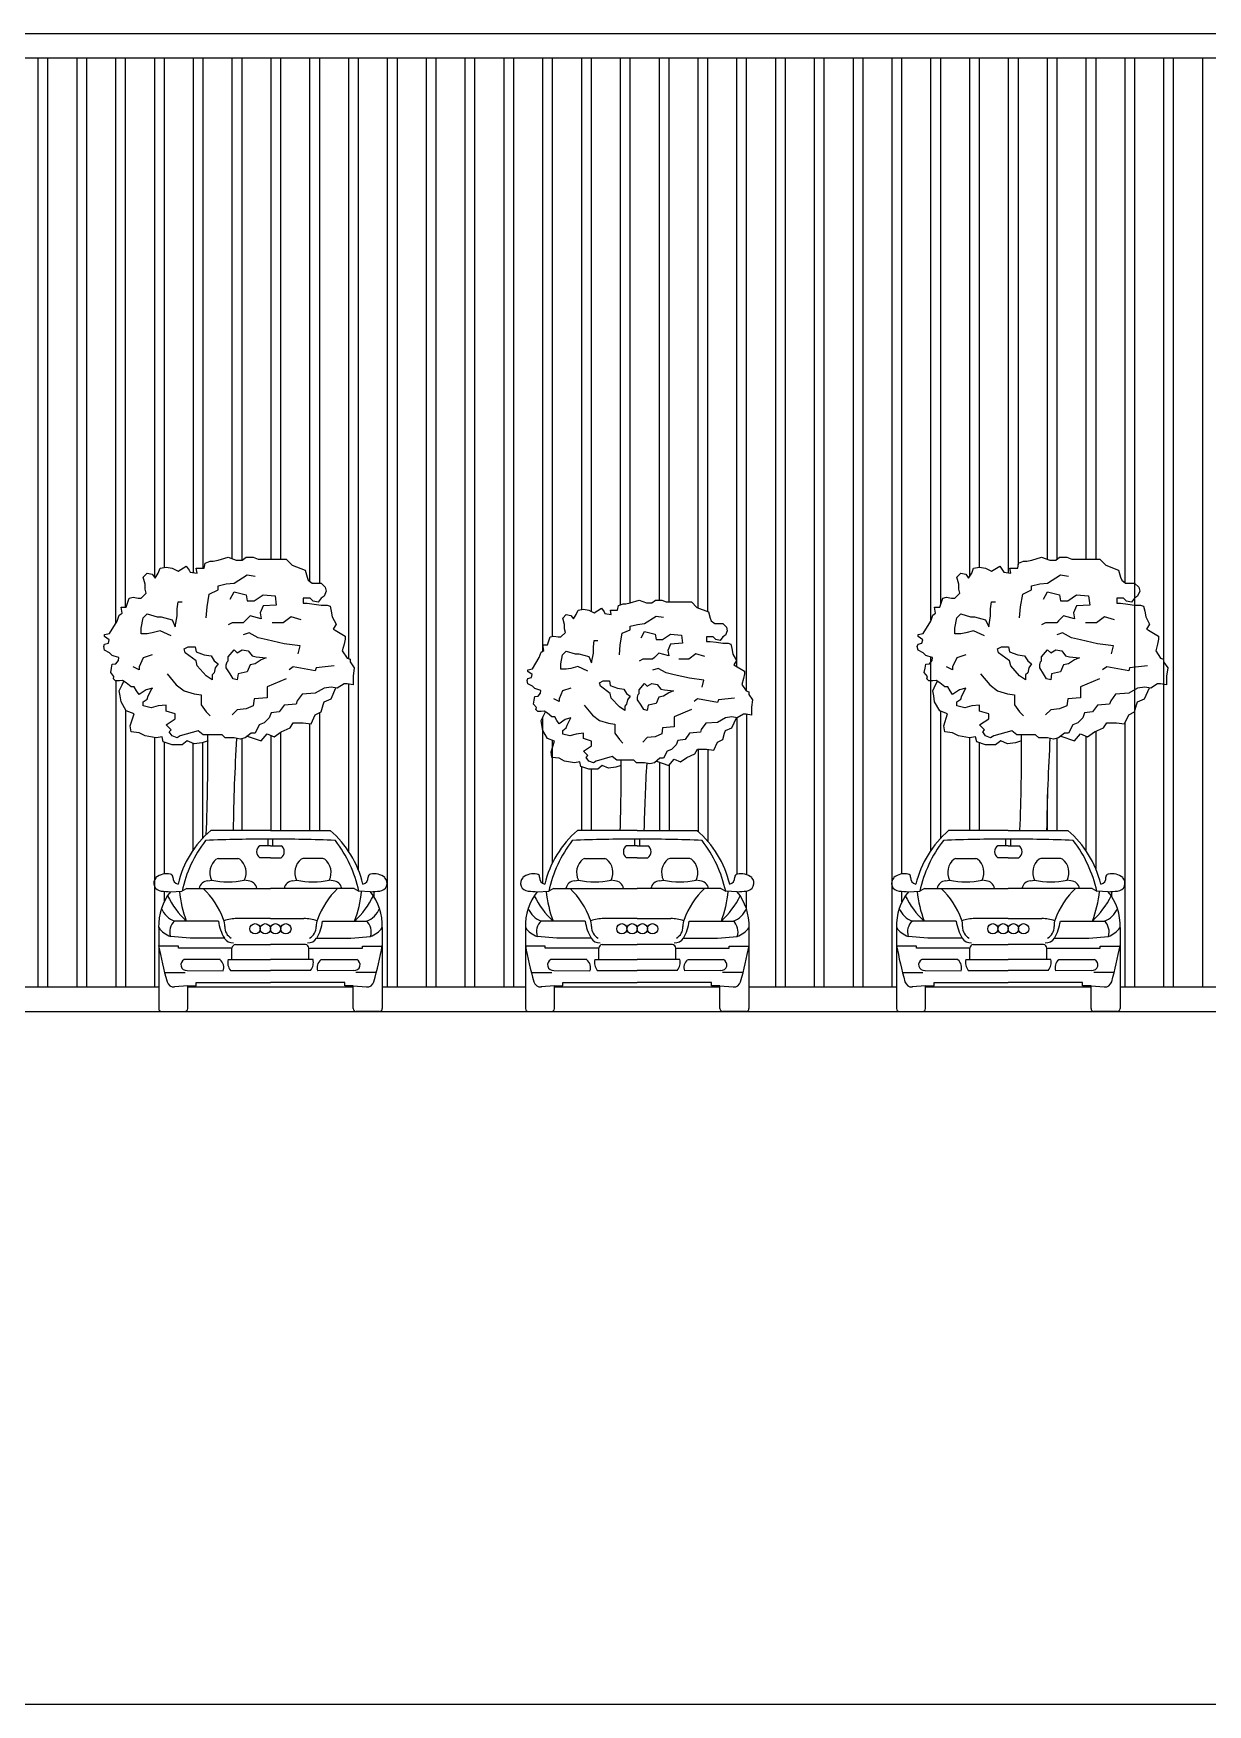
# Model space of a CAD drawing. Header units: inches. Extents: x 527079 to 698187, y -115864 to 63842.
# Drawn here: x 584618 to 594222, y 49203 to 62873 of the extents above; entities that cross this region are included whole.
import ezdxf

# ---------------------------------------------------------------- set-up
doc = ezdxf.new("R2010")
doc.units = ezdxf.units.IN
doc.header["$LTSCALE"] = 8
doc.header["$MEASUREMENT"] = 0
doc.layers.add('floor', color=177, linetype='Continuous')
doc.layers.add('walls', color=5, linetype='Continuous')

msp = doc.modelspace()

# ---------------------------------------------------------------- linework, layer by layer
at = {"layer": 'floor'}
for p, q in [((586557, 56353), (586069, 56353)), ((586557, 56353), (587045, 56353)), ((589557, 56353), (589069, 56353)), ((589557, 56353), (590045, 56353)), ((592592, 56353), (592104, 56353)), ((592592, 56353), (593081, 56353)), ((585643, 55559), (585643, 54896)), ((587471, 55559), (587471, 54896)), ((588643, 55559), (588643, 54896)), ((590471, 55559), (590471, 54896)), ((591678, 55559), (591678, 54896)), ((593507, 55559), (593507, 54896)), ((584471, 55073), (585643, 55073)), ((585880, 54896), (585880, 55082)), ((585880, 55073), (587234, 55073)), ((587234, 54896), (587234, 55082)), ((587471, 55073), (588643, 55073)), ((588880, 54896), (588880, 55082)), ((588880, 55073), (590234, 55073)), ((590234, 54896), (590234, 55082)), ((590471, 55073), (591678, 55073)), ((591916, 54896), (591916, 55082)), ((591916, 55073), (593269, 55073)), ((593269, 54896), (593269, 55082)), ((593507, 55073), (594678, 55073)), ((585666, 54873), (585857, 54873)), ((587448, 54873), (587257, 54873)), ((588666, 54873), (588857, 54873)), ((590448, 54873), (590257, 54873)), ((591701, 54873), (591892, 54873)), ((593483, 54873), (593293, 54873))]:
    msp.add_line(p, q, dxfattribs=at)
for points in [[(585591, 57517), (585539, 57504), (585539, 57504), (585482, 57464), (585462, 57494), (585443, 57528), (585417, 57528), (585378, 57561), (585346, 57580), (585321, 57577), (585289, 57577), (585273, 57593), (585276, 57612), (585250, 57644), (585257, 57680), (585263, 57712), (585292, 57715), (585314, 57744), (585318, 57769), (585279, 57779), (585263, 57785), (585241, 57807), (585199, 57827), (585193, 57859), (585199, 57878), (585231, 57884), (585238, 57913), (585199, 57939), (585199, 57955), (585241, 57964), (585303, 58066), (585319, 58115), (585344, 58131), (585336, 58180), (585376, 58180), (585401, 58254), (585434, 58262), (585475, 58254), (585499, 58254), (585540, 58295), (585532, 58327), (585532, 58368), (585515, 58425), (585548, 58458), (585589, 58450), (585614, 58417), (585638, 58458), (585654, 58499), (585704, 58507), (585753, 58499), (585802, 58475), (585867, 58515), (585892, 58483), (585900, 58466), (585957, 58458), (585949, 58499), (585998, 58499), (586014, 58499), (586022, 58540), (586063, 58556), (586088, 58556), (586129, 58564), (586211, 58589), (586276, 58564), (586292, 58564), (586325, 58564), (586358, 58589), (586415, 58589), (586456, 58573), (586521, 58573), (586587, 58573), (586628, 58573), (586685, 58573), (586734, 58524), (586840, 58483), (586857, 58425), (586865, 58401), (586897, 58376), (586971, 58376), (587004, 58344), (587012, 58311), (586996, 58270), (586971, 58254), (586947, 58221), (586906, 58229), (586881, 58254), (586824, 58254), (586824, 58213), (586857, 58213), (586914, 58205), (586971, 58197), (587020, 58197), (587045, 58188), (587053, 58148), (587061, 58099), (587094, 58041), (587069, 58000), (587086, 57992), (587167, 57943), (587167, 57919), (587159, 57878), (587143, 57821), (587184, 57763), (587208, 57755), (587208, 57731), (587241, 57682), (587233, 57616), (587233, 57567), (587233, 57543), (587184, 57551), (587159, 57551), (587102, 57518), (587053, 57526), (586996, 57518), (586922, 57477), (586816, 57469), (586775, 57412), (586767, 57387), (586668, 57379), (586628, 57322), (586562, 57314), (586546, 57273), (586505, 57232), (586464, 57216), (586431, 57150), (586399, 57150), (586350, 57110), (586309, 57101), (586260, 57110), (586186, 57110), (586161, 57134), (586088, 57134), (586006, 57134), (585965, 57167), (585818, 57126), (585793, 57110), (585753, 57126), (585728, 57159), (585744, 57175), (585704, 57216), (585777, 57265), (585777, 57306), (585704, 57330), (585704, 57379), (585638, 57371), (585581, 57355), (585515, 57371), (585515, 57404), (585548, 57428), (585556, 57453), (585589, 57518)], [(592246, 57517), (592193, 57504), (592193, 57504), (592137, 57464), (592117, 57494), (592097, 57528), (592072, 57528), (592033, 57561), (592001, 57580), (591975, 57577), (591943, 57577), (591927, 57593), (591931, 57612), (591905, 57644), (591911, 57680), (591918, 57712), (591947, 57715), (591969, 57744), (591972, 57769), (591934, 57779), (591918, 57785), (591895, 57807), (591854, 57827), (591847, 57859), (591854, 57878), (591886, 57884), (591892, 57913), (591854, 57939), (591854, 57955), (591895, 57964), (591958, 58066), (591974, 58115), (591998, 58131), (591990, 58180), (592031, 58180), (592056, 58254), (592088, 58262), (592129, 58254), (592154, 58254), (592195, 58295), (592187, 58327), (592187, 58368), (592170, 58425), (592203, 58458), (592244, 58450), (592268, 58417), (592293, 58458), (592309, 58499), (592358, 58507), (592407, 58499), (592456, 58475), (592522, 58515), (592546, 58483), (592555, 58466), (592612, 58458), (592604, 58499), (592653, 58499), (592669, 58499), (592677, 58540), (592718, 58556), (592743, 58556), (592784, 58564), (592865, 58589), (592931, 58564), (592947, 58564), (592980, 58564), (593012, 58589), (593070, 58589), (593111, 58573), (593176, 58573), (593241, 58573), (593282, 58573), (593340, 58573), (593389, 58524), (593495, 58483), (593511, 58425), (593520, 58401), (593552, 58376), (593626, 58376), (593659, 58344), (593667, 58311), (593650, 58270), (593626, 58254), (593601, 58221), (593560, 58229), (593536, 58254), (593479, 58254), (593479, 58213), (593511, 58213), (593569, 58205), (593626, 58197), (593675, 58197), (593699, 58188), (593708, 58148), (593716, 58099), (593748, 58041), (593724, 58000), (593740, 57992), (593822, 57943), (593822, 57919), (593814, 57878), (593798, 57821), (593838, 57763), (593863, 57755), (593863, 57731), (593896, 57682), (593887, 57616), (593887, 57567), (593887, 57543), (593838, 57551), (593814, 57551), (593757, 57518), (593708, 57526), (593650, 57518), (593577, 57477), (593470, 57469), (593430, 57412), (593421, 57387), (593323, 57379), (593282, 57322), (593217, 57314), (593201, 57273), (593160, 57232), (593119, 57216), (593086, 57150), (593053, 57150), (593004, 57110), (592963, 57101), (592914, 57110), (592841, 57110), (592816, 57134), (592743, 57134), (592661, 57134), (592620, 57167), (592473, 57126), (592448, 57110), (592407, 57126), (592383, 57159), (592399, 57175), (592358, 57216), (592432, 57265), (592432, 57306), (592358, 57330), (592358, 57379), (592293, 57371), (592236, 57355), (592170, 57371), (592170, 57404), (592203, 57428), (592211, 57453), (592244, 57518)], [(589015, 57273), (588968, 57261), (588968, 57261), (588918, 57225), (588900, 57252), (588882, 57282), (588859, 57282), (588824, 57312), (588795, 57330), (588772, 57327), (588743, 57327), (588729, 57341), (588732, 57358), (588709, 57387), (588715, 57419), (588720, 57448), (588746, 57451), (588767, 57476), (588769, 57499), (588735, 57508), (588720, 57514), (588700, 57534), (588663, 57551), (588657, 57580), (588663, 57597), (588692, 57603), (588697, 57629), (588663, 57652), (588663, 57666), (588700, 57675), (588756, 57767), (588771, 57811), (588793, 57825), (588786, 57870), (588822, 57870), (588844, 57936), (588874, 57943), (588911, 57936), (588933, 57936), (588970, 57973), (588962, 58002), (588962, 58039), (588948, 58090), (588977, 58120), (589014, 58112), (589036, 58083), (589058, 58120), (589073, 58156), (589117, 58164), (589161, 58156), (589205, 58134), (589264, 58171), (589286, 58142), (589293, 58127), (589345, 58120), (589338, 58156), (589382, 58156), (589396, 58156), (589404, 58193), (589441, 58208), (589463, 58208), (589500, 58215), (589573, 58237), (589632, 58215), (589647, 58215), (589676, 58215), (589706, 58237), (589757, 58237), (589794, 58223), (589853, 58223), (589912, 58223), (589948, 58223), (590000, 58223), (590044, 58178), (590140, 58142), (590155, 58090), (590162, 58068), (590191, 58046), (590258, 58046), (590287, 58017), (590294, 57987), (590280, 57950), (590258, 57936), (590235, 57906), (590199, 57914), (590177, 57936), (590125, 57936), (590125, 57899), (590155, 57899), (590206, 57892), (590258, 57884), (590302, 57884), (590324, 57877), (590331, 57840), (590339, 57796), (590368, 57744), (590346, 57708), (590361, 57700), (590434, 57656), (590434, 57634), (590427, 57597), (590412, 57546), (590449, 57494), (590471, 57487), (590471, 57465), (590500, 57421), (590493, 57362), (590493, 57318), (590493, 57296), (590449, 57303), (590427, 57303), (590375, 57274), (590331, 57281), (590280, 57274), (590213, 57237), (590118, 57230), (590081, 57178), (590074, 57156), (589985, 57149), (589948, 57097), (589890, 57090), (589875, 57053), (589838, 57016), (589801, 57001), (589772, 56943), (589742, 56943), (589698, 56906), (589661, 56898), (589617, 56906), (589551, 56906), (589529, 56928), (589463, 56928), (589389, 56928), (589352, 56957), (589220, 56921), (589198, 56906), (589161, 56921), (589139, 56950), (589154, 56965), (589117, 57001), (589183, 57046), (589183, 57082), (589117, 57104), (589117, 57149), (589058, 57141), (589006, 57127), (588948, 57141), (588948, 57171), (588977, 57193), (588984, 57215), (589014, 57274)]]:
    msp.add_lwpolyline(points, close=True, dxfattribs=at)
for points in [[(586047, 57087), (585998, 57069), (585932, 57061), (585875, 57086), (585834, 57053), (585752, 57053), (585679, 57078), (585671, 57119), (585622, 57110), (585532, 57127), (585483, 57151), (585417, 57159), (585409, 57208), (585442, 57307), (585376, 57331), (585335, 57405), (585327, 57454), (585319, 57494), (585343, 57544), (585358, 57573)], [(592701, 57087), (592652, 57069), (592587, 57061), (592530, 57086), (592489, 57053), (592407, 57053), (592334, 57078), (592325, 57119), (592276, 57110), (592186, 57127), (592137, 57151), (592072, 57159), (592064, 57208), (592096, 57307), (592031, 57331), (591990, 57405), (591982, 57454), (591974, 57494), (591998, 57544), (592013, 57573)], [(586367, 57124), (586480, 57086), (586529, 57143), (586586, 57119), (586644, 57159), (586717, 57192), (586742, 57233), (586824, 57233), (586889, 57225), (586922, 57298), (586971, 57323), (586987, 57380), (586995, 57405), (587053, 57429), (587093, 57519), (587094, 57520)], [(593021, 57124), (593135, 57086), (593184, 57143), (593241, 57119), (593298, 57159), (593372, 57192), (593397, 57233), (593478, 57233), (593544, 57225), (593577, 57298), (593626, 57323), (593642, 57380), (593650, 57405), (593707, 57429), (593748, 57519), (593749, 57520)], [(589425, 56885), (589382, 56870), (589323, 56862), (589271, 56884), (589234, 56855), (589161, 56855), (589095, 56877), (589087, 56914), (589043, 56907), (588962, 56921), (588918, 56943), (588859, 56951), (588852, 56995), (588881, 57083), (588822, 57105), (588785, 57171), (588778, 57216), (588771, 57252), (588793, 57296), (588806, 57323)], [(589714, 56919), (589816, 56884), (589860, 56936), (589911, 56914), (589963, 56951), (590029, 56980), (590051, 57017), (590125, 57017), (590184, 57010), (590213, 57076), (590257, 57098), (590272, 57149), (590279, 57171), (590331, 57193), (590368, 57274), (590368, 57275)]]:
    msp.add_lwpolyline(points, dxfattribs=at)
for centre, radius, start, end in [((567861, 57046), 18185, 357.7079, 0.2761), ((603225, 56108), 16975, 176.6289, 179.1741), ((574516, 57046), 18185, 357.8142, 0.2761), ((609879, 56108), 16975, 176.6289, 179.1741), ((573059, 56849), 16367, 358.2626, 0.2761), ((604886, 56005), 15278, 176.6289, 178.6939), ((586613, 55720), 835, 130.6959, 166.5743), ((586501, 55720), 835, 13.4257, 49.3041), ((589613, 55720), 835, 130.6959, 166.5743), ((589501, 55720), 835, 13.4257, 49.3041), ((592649, 55720), 835, 130.6959, 166.5743), ((592536, 55720), 835, 13.4257, 49.3041), ((585668, 55922), 65.2, 136.7558, 266.4468), ((585713, 55849), 150, 79.8953, 128.1966), ((585735, 55973), 23.3, 352.9972, 79.8953), ((585809, 55964), 50.9, 172.9972, 261.3731), ((587305, 55964), 50.9, 278.6269, 7.0028), ((587379, 55973), 23.3, 100.1047, 187.0028), ((587401, 55849), 150, 51.8034, 100.1047), ((587446, 55922), 65.2, 273.5532, 43.2442), ((588668, 55922), 65.2, 136.7558, 266.4468), ((588713, 55849), 150, 79.8953, 128.1966), ((588735, 55973), 23.3, 352.9972, 79.8953), ((588809, 55964), 50.9, 172.9972, 261.3731), ((590305, 55964), 50.9, 278.6269, 7.0028), ((590379, 55973), 23.3, 100.1047, 187.0028), ((590401, 55849), 150, 51.8034, 100.1047), ((590446, 55922), 65.2, 273.5532, 43.2442), ((591703, 55922), 65.2, 136.7558, 266.4468), ((591748, 55849), 150, 79.8953, 128.1966), ((591770, 55973), 23.3, 352.9972, 79.8953), ((591844, 55964), 50.9, 172.9972, 261.3731), ((593341, 55964), 50.9, 278.6269, 7.0028), ((593414, 55973), 23.3, 100.1047, 187.0028), ((593437, 55849), 150, 51.8034, 100.1047), ((593482, 55922), 65.2, 273.5532, 43.2442), ((586088, 55574), 446, 141.4951, 181.9889), ((587225, 80991), 25183, 266.4468, 266.6189), ((585890, 80991), 25183, 273.3811, 273.5532), ((587026, 55574), 446, 358.0111, 38.5049), ((589088, 55574), 446, 141.4951, 181.9889), ((590225, 80991), 25183, 266.4468, 266.6189), ((588890, 80991), 25183, 273.3811, 273.5532), ((590026, 55574), 446, 358.0111, 38.5049), ((592124, 55574), 446, 141.4951, 181.9889), ((593260, 80991), 25183, 266.4468, 266.6189), ((591925, 80991), 25183, 273.3811, 273.5532), ((593061, 55574), 446, 358.0111, 38.5049), ((585666, 54896), 23.3, 180, 270), ((585857, 54896), 23.3, 270, 0), ((587257, 54896), 23.3, 180, 270), ((587448, 54896), 23.3, 270, 0), ((588666, 54896), 23.3, 180, 270), ((588857, 54896), 23.3, 270, 0), ((590257, 54896), 23.3, 180, 270), ((590448, 54896), 23.3, 270, 0), ((591701, 54896), 23.3, 180, 270), ((591892, 54896), 23.3, 270, 0), ((593293, 54896), 23.3, 180, 270), ((593483, 54896), 23.3, 270, 0)]:
    msp.add_arc(centre, radius, start, end, dxfattribs=at)
at = {"layer": 'walls', "color": 18, "true_color": 0x000000}
for p, q in [((552987, 62873), (653187, 62873)), ((552987, 62673), (653187, 62673)), ((584658, 55073), (584658, 62673)), ((584737, 55073), (584737, 62673)), ((584975, 55073), (584975, 62673)), ((585055, 55073), (585055, 62673)), ((585293, 58049), (585293, 62673)), ((585372, 58180), (585372, 62673)), ((585610, 58422), (585610, 62673)), ((585690, 58505), (585690, 62673)), ((585928, 58462), (585928, 62673)), ((586007, 58499), (586007, 62673)), ((586245, 58576), (586245, 62673)), ((586325, 58564), (586325, 62673)), ((586325, 58564), (586325, 62673)), ((586563, 58573), (586563, 62673)), ((586642, 58573), (586642, 62673)), ((586880, 58389), (586880, 62673)), ((586960, 58376), (586960, 62673)), ((587198, 57759), (587198, 62673)), ((587277, 56027), (587277, 62673)), ((587515, 55073), (587515, 62673)), ((587595, 55073), (587595, 62673)), ((587833, 55073), (587833, 62673)), ((587912, 55073), (587912, 62673)), ((588150, 55073), (588150, 62673)), ((588230, 55073), (588230, 62673)), ((588468, 55073), (588468, 62673)), ((588547, 55073), (588547, 62673)), ((588785, 57820), (588785, 62673)), ((588865, 57941), (588865, 62673)), ((589103, 58161), (589103, 62673)), ((589182, 58146), (589182, 62673)), ((589420, 58200), (589420, 62673)), ((589500, 58215), (589500, 62673)), ((589738, 58237), (589738, 62673)), ((589817, 58223), (589817, 62673)), ((590055, 58174), (590055, 62673)), ((590135, 58144), (590135, 62673)), ((590373, 57693), (590373, 62673)), ((590452, 57493), (590452, 62673)), ((590690, 55073), (590690, 62673)), ((590770, 55073), (590770, 62673)), ((591008, 55073), (591008, 62673)), ((591087, 55073), (591087, 62673)), ((591325, 55073), (591325, 62673)), ((591405, 55073), (591405, 62673)), ((591643, 55073), (591643, 62673)), ((591722, 55996), (591722, 62673)), ((591960, 58074), (591960, 62673)), ((591960, 58074), (591960, 62673)), ((592040, 58206), (592040, 62673)), ((592040, 58206), (592040, 62673)), ((592278, 58433), (592278, 62673)), ((592278, 58433), (592278, 62673)), ((592357, 58507), (592357, 62673)), ((592357, 58507), (592357, 62673)), ((592595, 58461), (592595, 62673)), ((592675, 58527), (592675, 62673)), ((592913, 58571), (592913, 62673)), ((592992, 58574), (592992, 62673)), ((592992, 58574), (592992, 62673)), ((593230, 58573), (593230, 62673)), ((593310, 58573), (593310, 62673)), ((593548, 58380), (593548, 62673)), ((593627, 58375), (593627, 62673)), ((593627, 55073), (593627, 62673)), ((593865, 55073), (593865, 62673)), ((593945, 55073), (593945, 62673)), ((594183, 55073), (594183, 62673)), ((591960, 56192), (591960, 57772)), ((585293, 57577), (585293, 55073)), ((587198, 56180), (587198, 57549)), ((585372, 57338), (585372, 55073)), ((586960, 56353), (586960, 57317)), ((588785, 55919), (588785, 57281)), ((590452, 57303), (590452, 55989)), ((592040, 56291), (592040, 57328)), ((586642, 56353), (586642, 57158)), ((586880, 56353), (586880, 57226)), ((590373, 57274), (590373, 55995)), ((593310, 56034), (593310, 57164)), ((593548, 55073), (593548, 57234)), ((585608, 57113), (585608, 55073)), ((585687, 57075), (585687, 55996)), ((585923, 57065), (585923, 56189)), ((586002, 57071), (586002, 56289)), ((586325, 56353), (586325, 57105)), ((586563, 56353), (586563, 57129)), ((588865, 56089), (588865, 57089)), ((590055, 57017), (590055, 56344)), ((590135, 57016), (590135, 56263)), ((592278, 56353), (592278, 57111)), ((592357, 56353), (592357, 57070)), ((592992, 56353), (592992, 57107)), ((593230, 56184), (593230, 57123)), ((589103, 56353), (589103, 56874)), ((589738, 56911), (589738, 56353)), ((589817, 56886), (589817, 56353)), ((589182, 56353), (589182, 56855)), ((592913, 56353), (592913, 56646)), ((586557, 56227), (586470, 56227)), ((586537, 56227), (586538, 56280)), ((586557, 56227), (586644, 56227)), ((586577, 56227), (586577, 56280)), ((589557, 56227), (589470, 56227)), ((589537, 56227), (589538, 56280)), ((589557, 56227), (589644, 56227)), ((589577, 56227), (589577, 56280)), ((592592, 56227), (592506, 56227)), ((592572, 56227), (592573, 56280)), ((592592, 56227), (592679, 56227)), ((592612, 56227), (592612, 56280)), ((586129, 56124), (586291, 56124)), ((586557, 56130), (586470, 56130)), ((586557, 56130), (586644, 56130)), ((586986, 56124), (586823, 56124)), ((589129, 56124), (589291, 56124)), ((589557, 56130), (589470, 56130)), ((589557, 56130), (589644, 56130)), ((589986, 56124), (589823, 56124)), ((592164, 56124), (592326, 56124)), ((592592, 56130), (592506, 56130)), ((592592, 56130), (592679, 56130)), ((593021, 56124), (592859, 56124)), ((586045, 55941), (586077, 55946)), ((586375, 55941), (586343, 55946)), ((586739, 55941), (586771, 55946)), ((587070, 55941), (587038, 55946)), ((589045, 55941), (589077, 55946)), ((589375, 55941), (589343, 55946)), ((589739, 55941), (589771, 55946)), ((590070, 55941), (590038, 55946)), ((592080, 55941), (592112, 55946)), ((592410, 55941), (592378, 55946)), ((592775, 55941), (592807, 55946)), ((593105, 55941), (593073, 55946)), ((585610, 55073), (585610, 55891)), ((585687, 55855), (585687, 55769)), ((585690, 55774), (585690, 55855)), ((585739, 55852), (585833, 55856)), ((585872, 55878), (585833, 55856)), ((585872, 55878), (586557, 55878)), ((587242, 55878), (586557, 55878)), ((587242, 55878), (587281, 55856)), ((587375, 55852), (587281, 55856)), ((587404, 55810), (587404, 55854)), ((588739, 55852), (588833, 55856)), ((588872, 55878), (588833, 55856)), ((588872, 55878), (589557, 55878)), ((590242, 55878), (589557, 55878)), ((590242, 55878), (590281, 55856)), ((590375, 55852), (590281, 55856)), ((590452, 55705), (590452, 55857)), ((591722, 55768), (591722, 55855)), ((591775, 55852), (591868, 55856)), ((591907, 55878), (591868, 55856)), ((591907, 55878), (592592, 55878)), ((593278, 55878), (592592, 55878)), ((593278, 55878), (593316, 55856)), ((593410, 55852), (593316, 55856)), ((593440, 55810), (593440, 55854)), ((586132, 55611), (585772, 55611)), ((586557, 55633), (586283, 55633)), ((586557, 55633), (586831, 55633)), ((586983, 55611), (587342, 55611)), ((589132, 55611), (588772, 55611)), ((589557, 55633), (589283, 55633)), ((589557, 55633), (589831, 55633)), ((589983, 55611), (590342, 55611)), ((592167, 55611), (591807, 55611)), ((592592, 55633), (592318, 55633)), ((592592, 55633), (592867, 55633)), ((593018, 55611), (593377, 55611)), ((585805, 55407), (585643, 55407)), ((585899, 55473), (585739, 55486)), ((585805, 55390), (585805, 55407)), ((586242, 55390), (585805, 55390)), ((586180, 55473), (585899, 55473)), ((586242, 55298), (586242, 55390)), ((586270, 55419), (586557, 55419)), ((586844, 55419), (586557, 55419)), ((586872, 55298), (586872, 55390)), ((586872, 55390), (587309, 55390)), ((586935, 55473), (587215, 55473)), ((587215, 55473), (587375, 55486)), ((587309, 55390), (587309, 55407)), ((587309, 55407), (587471, 55407)), ((588805, 55407), (588643, 55407)), ((588899, 55473), (588739, 55486)), ((588805, 55390), (588805, 55407)), ((589242, 55390), (588805, 55390)), ((589180, 55473), (588899, 55473)), ((589242, 55298), (589242, 55390)), ((589270, 55419), (589557, 55419)), ((589844, 55419), (589557, 55419)), ((589872, 55298), (589872, 55390)), ((589872, 55390), (590309, 55390)), ((589935, 55473), (590215, 55473)), ((590215, 55473), (590375, 55486)), ((590309, 55390), (590309, 55407)), ((590309, 55407), (590471, 55407)), ((591841, 55407), (591678, 55407)), ((591935, 55473), (591774, 55486)), ((591841, 55390), (591841, 55407)), ((592278, 55390), (591841, 55390)), ((592215, 55473), (591935, 55473)), ((592278, 55298), (592278, 55390)), ((592305, 55419), (592592, 55419)), ((592880, 55419), (592592, 55419)), ((592907, 55298), (592907, 55390)), ((592907, 55390), (593344, 55390)), ((592970, 55473), (593250, 55473)), ((593250, 55473), (593411, 55486)), ((593344, 55390), (593344, 55407)), ((593344, 55407), (593507, 55407)), ((586145, 55296), (585851, 55296)), ((586209, 55298), (586557, 55298)), ((586905, 55298), (586557, 55298)), ((586970, 55296), (587263, 55296)), ((589145, 55296), (588851, 55296)), ((589209, 55298), (589557, 55298)), ((589905, 55298), (589557, 55298)), ((589970, 55296), (590263, 55296)), ((592180, 55296), (591887, 55296)), ((592244, 55298), (592592, 55298)), ((592940, 55298), (592592, 55298)), ((593005, 55296), (593298, 55296)), ((585691, 55191), (585859, 55191)), ((585875, 55207), (586170, 55204)), ((585949, 55108), (586557, 55108)), ((585949, 55082), (585949, 55108)), ((586229, 55207), (586557, 55207)), ((586885, 55207), (586557, 55207)), ((587165, 55108), (586557, 55108)), ((587239, 55207), (586944, 55204)), ((587165, 55082), (587165, 55108)), ((587423, 55191), (587255, 55191)), ((588691, 55191), (588859, 55191)), ((588875, 55207), (589170, 55204)), ((588949, 55108), (589557, 55108)), ((588949, 55082), (588949, 55108)), ((589229, 55207), (589557, 55207)), ((589885, 55207), (589557, 55207)), ((590165, 55108), (589557, 55108)), ((590239, 55207), (589944, 55204)), ((590165, 55082), (590165, 55108)), ((590423, 55191), (590255, 55191)), ((591726, 55191), (591894, 55191)), ((591911, 55207), (592206, 55204)), ((591985, 55108), (592592, 55108)), ((591985, 55082), (591985, 55108)), ((592265, 55207), (592592, 55207)), ((592920, 55207), (592592, 55207)), ((593200, 55108), (592592, 55108)), ((593274, 55207), (592979, 55204)), ((593200, 55082), (593200, 55108)), ((593458, 55191), (593291, 55191)), ((585880, 55082), (585772, 55073)), ((585880, 55082), (585949, 55082)), ((587234, 55082), (587165, 55082)), ((587234, 55082), (587342, 55073)), ((588880, 55082), (588772, 55073)), ((588880, 55082), (588949, 55082)), ((590234, 55082), (590165, 55082)), ((590234, 55082), (590342, 55073)), ((591916, 55082), (591807, 55073)), ((591916, 55082), (591985, 55082)), ((593269, 55082), (593200, 55082)), ((593269, 55082), (593377, 55073)), ((527079, 54873), (698187, 54873))]:
    msp.add_line(p, q, dxfattribs=at)
at = {"layer": 'walls'}
msp.add_line((698187, 49203), (532987, 49203), dxfattribs=at)
at = {"layer": 'walls', "color": 18, "true_color": 0x000000}
for points in [[(586030, 58091), (586039, 58181), (586055, 58287), (586129, 58320), (586129, 58353), (586194, 58369), (586259, 58377), (586366, 58443), (586431, 58434)], [(592685, 58091), (592693, 58181), (592710, 58287), (592783, 58320), (592783, 58353), (592849, 58369), (592914, 58377), (593020, 58443), (593086, 58434)], [(586227, 58246), (586259, 58304), (586358, 58279), (586366, 58230), (586423, 58230), (586497, 58279), (586595, 58271), (586603, 58197), (586497, 58189), (586472, 58132), (586480, 58083), (586390, 58108), (586349, 58067), (586333, 58050), (586243, 58050), (586210, 58034)], [(592881, 58246), (592914, 58304), (593012, 58279), (593020, 58230), (593078, 58230), (593151, 58279), (593249, 58271), (593258, 58197), (593151, 58189), (593127, 58132), (593135, 58083), (593045, 58108), (593004, 58067), (592988, 58050), (592898, 58050), (592865, 58034)], [(585744, 57944), (585654, 57985), (585589, 57969), (585548, 57960), (585499, 57960), (585499, 58009), (585515, 58091), (585548, 58124), (585630, 58099), (585662, 58099), (585752, 58075), (585777, 58018), (585793, 58108), (585793, 58165), (585801, 58222), (585834, 58222)], [(586807, 58075), (586726, 58099), (586660, 58050), (586570, 58050)], [(589411, 57789), (589418, 57870), (589433, 57966), (589499, 57995), (589499, 58025), (589558, 58039), (589617, 58047), (589713, 58106), (589772, 58098)], [(592399, 57944), (592309, 57985), (592244, 57969), (592203, 57960), (592154, 57960), (592154, 58009), (592170, 58091), (592203, 58124), (592284, 58099), (592317, 58099), (592407, 58075), (592432, 58018), (592448, 58108), (592448, 58165), (592456, 58222), (592489, 58222)], [(593462, 58075), (593380, 58099), (593315, 58050), (593225, 58050)], [(586783, 57797), (586799, 57862), (586668, 57879), (586529, 57911), (586456, 57928), (586382, 57969), (586333, 57952)], [(589588, 57929), (589617, 57981), (589705, 57959), (589713, 57914), (589764, 57914), (589830, 57959), (589919, 57951), (589926, 57885), (589830, 57878), (589808, 57826), (589816, 57782), (589735, 57804), (589698, 57767), (589683, 57753), (589602, 57753), (589573, 57738)], [(593437, 57797), (593454, 57862), (593323, 57879), (593184, 57911), (593110, 57928), (593037, 57969), (592988, 57952)], [(589153, 57657), (589072, 57694), (589014, 57679), (588977, 57672), (588933, 57672), (588933, 57716), (588947, 57789), (588977, 57819), (589050, 57797), (589080, 57797), (589161, 57775), (589183, 57723), (589198, 57804), (589198, 57856), (589205, 57907), (589234, 57907)], [(585589, 57789), (585515, 57764), (585483, 57691), (585483, 57666), (585433, 57691)], [(587077, 57699), (586930, 57682), (586922, 57658), (586742, 57691), (586709, 57666)], [(590110, 57775), (590037, 57797), (589978, 57753), (589897, 57753)], [(592244, 57789), (592170, 57764), (592137, 57691), (592137, 57666), (592088, 57691)], [(593732, 57699), (593585, 57682), (593577, 57658), (593397, 57691), (593364, 57666)], [(585711, 57633), (585785, 57544), (585850, 57494), (585932, 57470), (585990, 57462), (585990, 57380), (586030, 57323), (586063, 57290)], [(586685, 57593), (586529, 57527), (586529, 57437), (586423, 57429), (586415, 57372), (586358, 57347), (586284, 57339), (586243, 57298)], [(590088, 57524), (590103, 57583), (589985, 57598), (589860, 57627), (589794, 57642), (589727, 57679), (589683, 57664)], [(592366, 57633), (592440, 57544), (592505, 57494), (592587, 57470), (592644, 57462), (592644, 57380), (592685, 57323), (592718, 57290)], [(593339, 57593), (593184, 57527), (593184, 57437), (593078, 57429), (593070, 57372), (593012, 57347), (592939, 57339), (592898, 57298)], [(589014, 57517), (588947, 57495), (588918, 57429), (588918, 57407), (588874, 57429)], [(590353, 57436), (590221, 57422), (590213, 57399), (590051, 57429), (590022, 57407)], [(589124, 57377), (589190, 57296), (589249, 57252), (589323, 57230), (589374, 57223), (589374, 57149), (589411, 57098), (589440, 57068)], [(590000, 57341), (589860, 57282), (589860, 57201), (589764, 57193), (589757, 57142), (589705, 57120), (589639, 57113), (589602, 57076)]]:
    msp.add_lwpolyline(points, dxfattribs=at)
for points in [[(586030, 57617), (585957, 57699), (585949, 57740), (585859, 57805), (585850, 57838), (585883, 57854), (585940, 57854), (585949, 57813), (586014, 57789), (586071, 57781), (586096, 57740), (586129, 57715), (586104, 57682), (586096, 57642), (586079, 57625), (586079, 57584)], [(586210, 57740), (586210, 57772), (586259, 57830), (586284, 57805), (586325, 57830), (586374, 57821), (586407, 57781), (586439, 57772), (586521, 57764), (586480, 57748), (586431, 57715), (586390, 57707), (586366, 57650), (586292, 57633), (586284, 57584), (586251, 57593), (586227, 57633), (586194, 57682), (586194, 57707), (586202, 57732)], [(592685, 57617), (592612, 57699), (592603, 57740), (592513, 57805), (592505, 57838), (592538, 57854), (592595, 57854), (592603, 57813), (592669, 57789), (592726, 57781), (592751, 57740), (592783, 57715), (592759, 57682), (592751, 57642), (592734, 57625), (592734, 57584)], [(592865, 57740), (592865, 57772), (592914, 57830), (592939, 57805), (592980, 57830), (593029, 57821), (593061, 57781), (593094, 57772), (593176, 57764), (593135, 57748), (593086, 57715), (593045, 57707), (593020, 57650), (592947, 57633), (592939, 57584), (592906, 57593), (592881, 57633), (592849, 57682), (592849, 57707), (592857, 57732)], [(589411, 57363), (589345, 57436), (589337, 57473), (589256, 57532), (589249, 57561), (589279, 57576), (589330, 57576), (589337, 57539), (589396, 57517), (589448, 57510), (589470, 57473), (589499, 57451), (589477, 57422), (589470, 57385), (589455, 57370), (589455, 57333)], [(589573, 57473), (589573, 57502), (589617, 57554), (589639, 57532), (589676, 57554), (589720, 57547), (589750, 57510), (589779, 57502), (589853, 57495), (589816, 57480), (589772, 57451), (589735, 57444), (589713, 57392), (589646, 57377), (589639, 57333), (589610, 57341), (589588, 57377), (589558, 57422), (589558, 57444), (589566, 57466)]]:
    msp.add_lwpolyline(points, close=True, dxfattribs=at)
for centre in [(586431, 55549), (586515, 55549), (586599, 55549), (586683, 55549), (589431, 55549), (589515, 55549), (589599, 55549), (589683, 55549), (592466, 55549), (592550, 55549), (592634, 55549), (592718, 55549)]:
    msp.add_circle(centre, 42, dxfattribs=at)
for centre, radius, start, end in [((586859, 55631), 1050, 142.4828, 167.6297), ((586473, 46179), 10102, 89.5221, 92.5361), ((586502, 56179), 58.2, 123.1085, 236.8915), ((586641, 46179), 10102, 87.4639, 90.4779), ((586612, 56179), 58.2, 303.1085, 56.8915), ((586255, 55631), 1050, 12.3703, 37.5172), ((589859, 55631), 1050, 142.4828, 167.6297), ((589473, 46179), 10102, 89.5221, 92.5361), ((589502, 56179), 58.2, 123.1085, 236.8915), ((589641, 46179), 10102, 87.4639, 90.4779), ((589612, 56179), 58.2, 303.1085, 56.8915), ((589255, 55631), 1050, 12.3703, 37.5172), ((592894, 55631), 1050, 142.4828, 167.6297), ((592508, 46179), 10102, 89.5221, 92.5361), ((592538, 56179), 58.2, 123.1085, 236.8915), ((592677, 46179), 10102, 87.4639, 90.4779), ((592647, 56179), 58.2, 303.1085, 56.8915), ((592291, 55631), 1050, 12.3703, 37.5172), ((586202, 56009), 141, 128.9422, 206.6514), ((586129, 56100), 23.3, 90, 128.9422), ((586291, 56100), 23.3, 51.0578, 90), ((586217, 56009), 141, 333.3486, 51.0578), ((586897, 56009), 141, 128.9422, 206.6514), ((586823, 56100), 23.3, 90, 128.9422), ((586986, 56100), 23.3, 51.0578, 90), ((586912, 56009), 141, 333.3486, 51.0578), ((589202, 56009), 141, 128.9422, 206.6514), ((589129, 56100), 23.3, 90, 128.9422), ((589291, 56100), 23.3, 51.0578, 90), ((589217, 56009), 141, 333.3486, 51.0578), ((589897, 56009), 141, 128.9422, 206.6514), ((589823, 56100), 23.3, 90, 128.9422), ((589986, 56100), 23.3, 51.0578, 90), ((589912, 56009), 141, 333.3486, 51.0578), ((592238, 56009), 141, 128.9422, 206.6514), ((592164, 56100), 23.3, 90, 128.9422), ((592326, 56100), 23.3, 51.0578, 90), ((592252, 56009), 141, 333.3486, 51.0578), ((592933, 56009), 141, 128.9422, 206.6514), ((592859, 56100), 23.3, 90, 128.9422), ((593021, 56100), 23.3, 51.0578, 90), ((592947, 56009), 141, 333.3486, 51.0578), ((586048, 55866), 74.7, 92.8625, 170.729), ((586210, 56662), 729, 259.4715, 280.5285), ((586371, 55866), 74.7, 9.271, 87.1375), ((586743, 55866), 74.7, 92.8625, 170.729), ((586905, 56662), 729, 259.4715, 280.5285), ((587066, 55866), 74.7, 9.271, 87.1375), ((589048, 55866), 74.7, 92.8625, 170.729), ((589210, 56662), 729, 259.4715, 280.5285), ((589371, 55866), 74.7, 9.271, 87.1375), ((589743, 55866), 74.7, 92.8625, 170.729), ((589905, 56662), 729, 259.4715, 280.5285), ((590066, 55866), 74.7, 9.271, 87.1375), ((592084, 55866), 74.7, 92.8625, 170.729), ((592245, 56662), 729, 259.4715, 280.5285), ((592406, 55866), 74.7, 9.271, 87.1375), ((592778, 55866), 74.7, 92.8625, 170.729), ((592940, 56662), 729, 259.4715, 280.5285), ((593101, 55866), 74.7, 9.271, 87.1375), ((586371, 56145), 733, 206.4723, 226.6795), ((586841, 55965), 1035, 186.108, 200.0117), ((585532, 55385), 685, 20.5761, 46.0446), ((587582, 55385), 685, 133.9554, 159.4239), ((586273, 55965), 1035, 339.9883, 353.892), ((586743, 56145), 733, 313.3205, 333.5277), ((589371, 56145), 733, 206.4723, 226.6795), ((589841, 55965), 1035, 186.108, 200.0117), ((588532, 55385), 685, 20.5761, 46.0446), ((590582, 55385), 685, 133.9554, 159.4239), ((589273, 55965), 1035, 339.9883, 353.892), ((589743, 56145), 733, 313.3205, 333.5277), ((592406, 56145), 733, 206.4723, 226.6795), ((592876, 55965), 1035, 186.108, 200.0117), ((591568, 55385), 685, 20.5761, 46.0446), ((593617, 55385), 685, 133.9554, 159.4239), ((592309, 55965), 1035, 339.9883, 353.892), ((592778, 56145), 733, 313.3205, 333.5277), ((585836, 55785), 185, 202.4698, 249.9213), ((587279, 55785), 185, 290.0787, 337.5302), ((588836, 55785), 185, 202.4698, 249.9213), ((590279, 55785), 185, 290.0787, 337.5302), ((591871, 55785), 185, 202.4698, 249.9213), ((593314, 55785), 185, 290.0787, 337.5302), ((585811, 55681), 208, 215.9225, 249.7076), ((585850, 55524), 117, 131.471, 198.8673), ((586488, 55657), 359, 187.3658, 210.8848), ((586036, 55574), 147, 357.1911, 20.5761), ((586308, 55177), 457, 93.1675, 106.5904), ((586284, 55562), 101, 177.1911, 242.0715), ((586806, 55177), 457, 73.4096, 86.8325), ((586830, 55562), 101, 297.9285, 2.8089), ((587078, 55574), 147, 159.4239, 182.8089), ((586627, 55657), 359, 329.1152, 352.6342), ((587265, 55524), 117, 341.1327, 48.529), ((587303, 55681), 208, 290.2924, 324.0775), ((588811, 55681), 208, 215.9225, 249.7076), ((588850, 55524), 117, 131.471, 198.8673), ((589488, 55657), 359, 187.3658, 210.8848), ((589036, 55574), 147, 357.1911, 20.5761), ((589308, 55177), 457, 93.1675, 106.5904), ((589284, 55562), 101, 177.1911, 242.0715), ((589806, 55177), 457, 73.4096, 86.8325), ((589830, 55562), 101, 297.9285, 2.8089), ((590078, 55574), 147, 159.4239, 182.8089), ((589627, 55657), 359, 329.1152, 352.6342), ((590265, 55524), 117, 341.1327, 48.529), ((590303, 55681), 208, 290.2924, 324.0775), ((591846, 55681), 208, 215.9225, 249.7076), ((591885, 55524), 117, 131.471, 198.8673), ((592523, 55657), 359, 187.3658, 210.8848), ((592072, 55574), 147, 357.1911, 20.5761), ((592343, 55177), 457, 93.1675, 106.5904), ((592319, 55562), 101, 177.1911, 242.0715), ((592841, 55177), 457, 73.4096, 86.8325), ((592866, 55562), 101, 297.9285, 2.8089), ((593113, 55574), 147, 159.4239, 182.8089), ((592662, 55657), 359, 329.1152, 352.6342), ((593300, 55524), 117, 341.1327, 48.529), ((593338, 55681), 208, 290.2924, 324.0775), ((588868, 56002), 3279, 190.3602, 195.6839), ((586248, 55514), 80.1, 210.8848, 274.8869), ((586274, 55388), 32.1, 97.8477, 175.8295), ((586840, 55388), 32.1, 4.1705, 82.1523), ((586866, 55514), 80.1, 265.1131, 329.1152), ((584246, 56002), 3279, 344.3161, 349.6398), ((591868, 56002), 3279, 190.3602, 195.6839), ((589248, 55514), 80.1, 210.8848, 274.8869), ((589274, 55388), 32.1, 97.8477, 175.8295), ((589840, 55388), 32.1, 4.1705, 82.1523), ((589866, 55514), 80.1, 265.1131, 329.1152), ((587246, 56002), 3279, 344.3161, 349.6398), ((594904, 56002), 3279, 190.3602, 195.6839), ((592284, 55514), 80.1, 210.8848, 274.8869), ((592310, 55388), 32.1, 97.8477, 175.8295), ((592875, 55388), 32.1, 4.1705, 82.1523), ((592901, 55514), 80.1, 265.1131, 329.1152), ((590281, 56002), 3279, 344.3161, 349.6398), ((585870, 55254), 46.4, 113.7991, 276.518), ((586095, 55232), 80.7, 339.3058, 51.9875), ((586310, 55273), 103, 166.084, 219.2288), ((586805, 55273), 103, 320.7712, 13.916), ((587019, 55232), 80.7, 128.0125, 200.6942), ((587244, 55254), 46.4, 263.482, 66.2009), ((588870, 55254), 46.4, 113.7991, 276.518), ((589095, 55232), 80.7, 339.3058, 51.9875), ((589310, 55273), 103, 166.084, 219.2288), ((589805, 55273), 103, 320.7712, 13.916), ((590019, 55232), 80.7, 128.0125, 200.6942), ((590244, 55254), 46.4, 263.482, 66.2009), ((591905, 55254), 46.4, 113.7991, 276.518), ((592130, 55232), 80.7, 339.3058, 51.9875), ((592345, 55273), 103, 166.084, 219.2288), ((592840, 55273), 103, 320.7712, 13.916), ((593055, 55232), 80.7, 128.0125, 200.6942), ((593279, 55254), 46.4, 263.482, 66.2009), ((585768, 55131), 58.3, 195.6839, 274.5821), ((587347, 55131), 58.3, 265.4179, 344.3161), ((588768, 55131), 58.3, 195.6839, 274.5821), ((590347, 55131), 58.3, 265.4179, 344.3161), ((591803, 55131), 58.3, 195.6839, 274.5821), ((593382, 55131), 58.3, 265.4179, 344.3161)]:
    msp.add_arc(centre, radius, start, end, dxfattribs=at)

doc.saveas('drawing.dxf')
